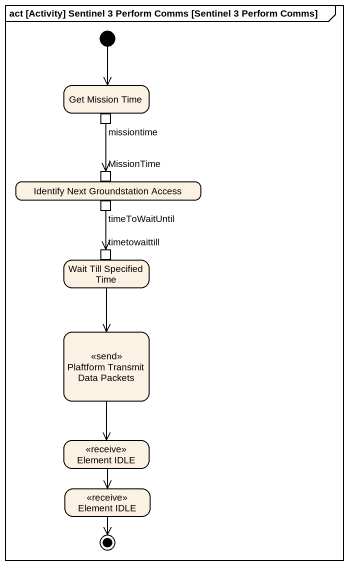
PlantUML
@startuml
mainframe act [Activity] Sentinel 3 Perform Comms [Sentinel 3 Perform Comms]
hide empty description
state "Get Mission Time" as Get_Mission_Time {
  state missiontime <<outputPin>>
}
state "Identify Next Groundstation Access" as Identify_Next_Groundstation {
  state MissionTime <<inputPin>>
  state timeToWaitUntil <<outputPin>>
}
state "Wait Till Specified Time" as Wait_Till_Specified_Time {
  state timetowaittill <<inputPin>>
}
state "Plaftform Transmit Data Packets" as Plaftform_Transmit_Data <<send>>
state "Element IDLE" as Element_IDLE <<receive>>
state "Element IDLE" as Element_IDLE_2 <<receive>>
[*] --> Get_Mission_Time
missiontime --> MissionTime
timeToWaitUntil --> timetowaittill
Wait_Till_Specified_Time --> Plaftform_Transmit_Data
Plaftform_Transmit_Data --> Element_IDLE
Element_IDLE --> Element_IDLE_2
Element_IDLE_2 --> [*]
@enduml
